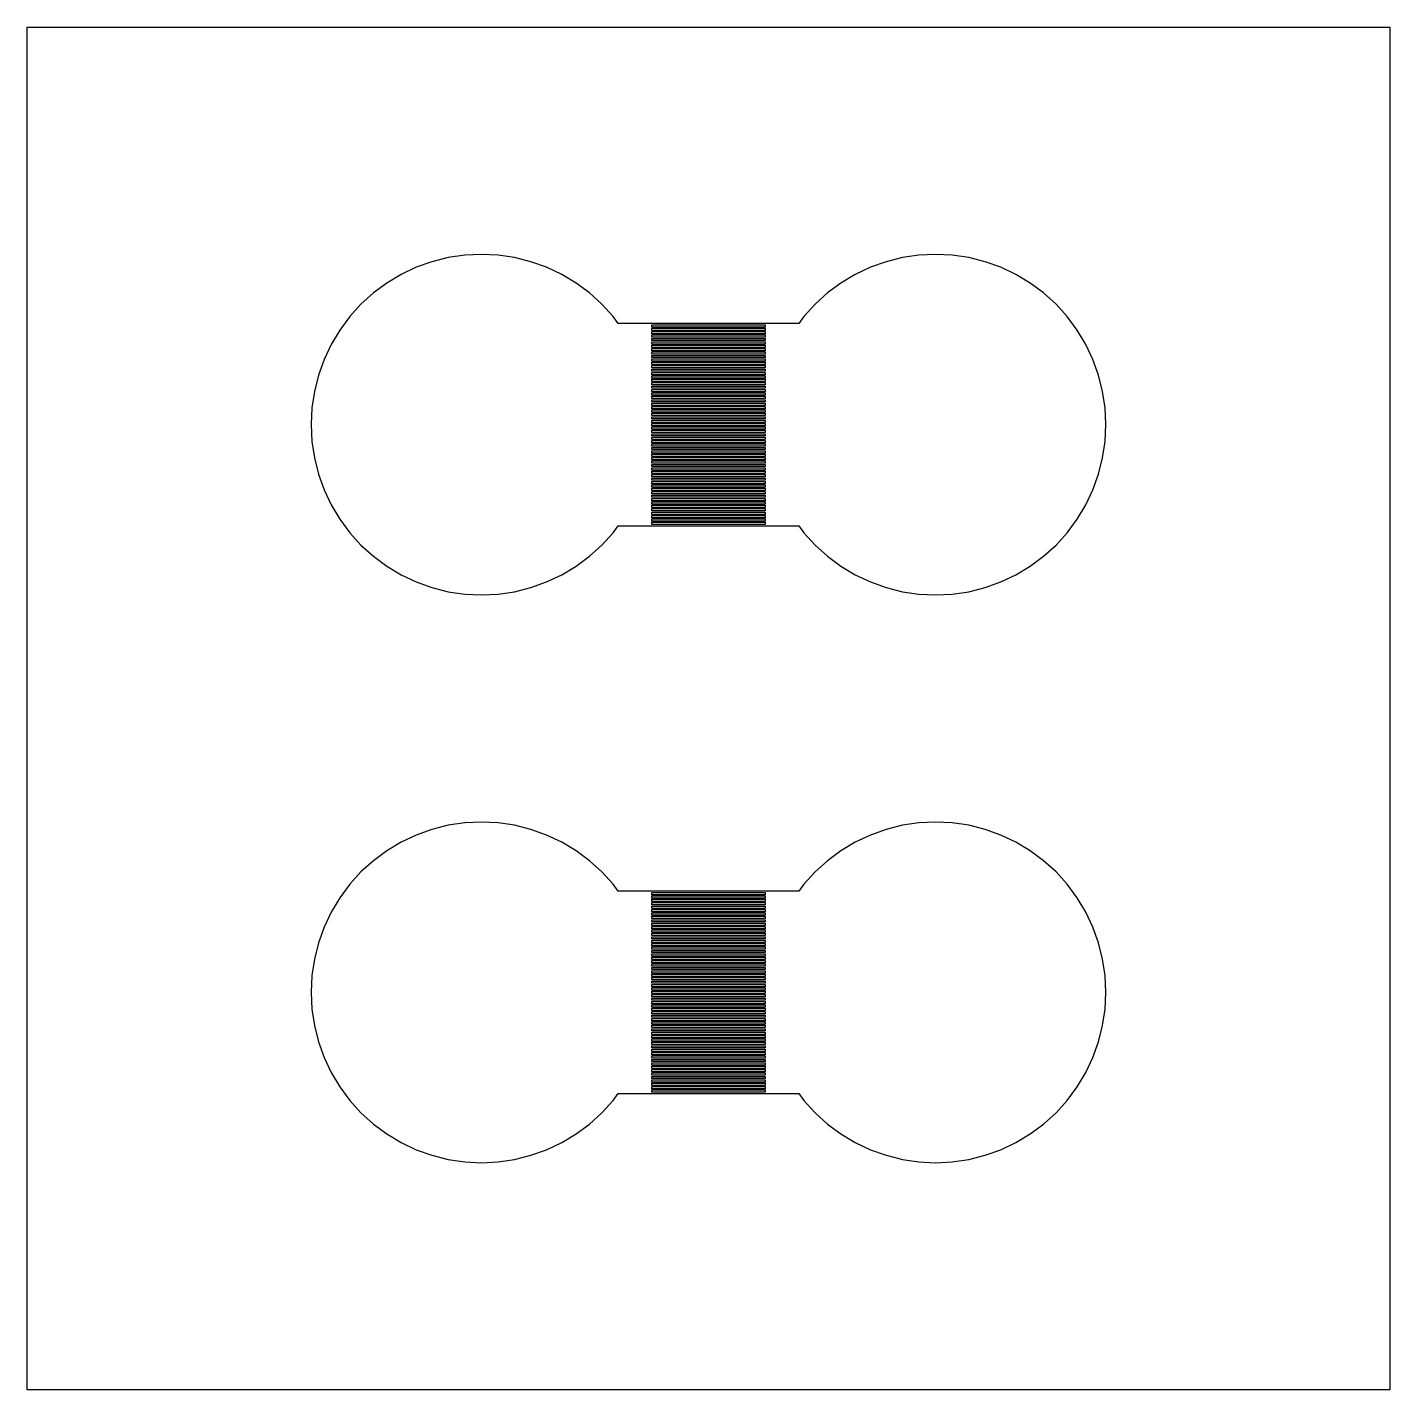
# Model space of a CAD drawing. Extents: x -16 to 86, y -16 to 86.
# Drawn here: x 1 to 13, y 1 to 13 of the extents above; entities that cross this region are included whole.
import ezdxf

# ---------------------------------------------------------------- set-up
doc = ezdxf.new("R2010")
doc.units = 0

msp = doc.modelspace()

# ---------------------------------------------------------------- linework, layer by layer
for p, q in [((1, 1), (1, 13)), ((1, 13), (13, 13)), ((13, 13), (13, 1)), ((4.56458, 10.9354), (4.42598, 10.8858)), ((4.70737, 10.9712), (4.56458, 10.9354)), ((4.85298, 10.9928), (4.70737, 10.9712)), ((5, 11), (4.85298, 10.9928)), ((5.14703, 10.9928), (5, 11)), ((5.29265, 10.9712), (5.14703, 10.9928)), ((5.43544, 10.9354), (5.29265, 10.9712)), ((5.57404, 10.8858), (5.43544, 10.9354)), ((8.56456, 10.9354), (8.42596, 10.8858)), ((8.70735, 10.9712), (8.56456, 10.9354)), ((8.85297, 10.9928), (8.70735, 10.9712)), ((9, 11), (8.85297, 10.9928)), ((9.14702, 10.9928), (9, 11)), ((9.29263, 10.9712), (9.14702, 10.9928)), ((9.43542, 10.9354), (9.29263, 10.9712)), ((9.57402, 10.8858), (9.43542, 10.9354)), ((4.29291, 10.8229), (4.16666, 10.7472)), ((4.42598, 10.8858), (4.29291, 10.8229)), ((5.70711, 10.8229), (5.57404, 10.8858)), ((5.83336, 10.7472), (5.70711, 10.8229)), ((8.29289, 10.8229), (8.16664, 10.7472)), ((8.42596, 10.8858), (8.29289, 10.8229)), ((9.70709, 10.8229), (9.57402, 10.8858)), ((9.83334, 10.7472), (9.70709, 10.8229)), ((4.16666, 10.7472), (4.04842, 10.6595)), ((5.9516, 10.6595), (5.83336, 10.7472)), ((8.16664, 10.7472), (8.0484, 10.6595)), ((9.95158, 10.6595), (9.83334, 10.7472)), ((3.93935, 10.5607), (3.84048, 10.4516)), ((4.04842, 10.6595), (3.93935, 10.5607)), ((6.06067, 10.5607), (5.9516, 10.6595)), ((6.15953, 10.4516), (6.06067, 10.5607)), ((7.93933, 10.5607), (7.84047, 10.4516)), ((8.0484, 10.6595), (7.93933, 10.5607)), ((10.0607, 10.5607), (9.95158, 10.6595)), ((10.1595, 10.4516), (10.0607, 10.5607)), ((3.84048, 10.4516), (3.75281, 10.3333)), ((6.2052, 10.39), (6.15953, 10.4516)), ((7.84047, 10.4516), (7.7948, 10.39)), ((10.2472, 10.3333), (10.1595, 10.4516)), ((3.75281, 10.3333), (3.67712, 10.2071)), ((7.7948, 10.39), (6.2052, 10.39)), ((6.5, 10.36), (6.5, 10.38)), ((6.5, 10.38), (7.5, 10.38)), ((7.5, 10.36), (6.5, 10.36)), ((6.5, 10.33), (6.5, 10.35)), ((6.5, 10.35), (7.5, 10.35)), ((7.5, 10.33), (6.5, 10.33)), ((6.5, 10.3), (6.5, 10.32)), ((6.5, 10.32), (7.5, 10.32)), ((7.5, 10.38), (7.5, 10.36)), ((7.5, 10.35), (7.5, 10.33)), ((7.5, 10.32), (7.5, 10.3)), ((10.3229, 10.2071), (10.2472, 10.3333)), ((3.67712, 10.2071), (3.61418, 10.074)), ((7.5, 10.3), (6.5, 10.3)), ((6.5, 10.27), (6.5, 10.29)), ((6.5, 10.29), (7.5, 10.29)), ((7.5, 10.27), (6.5, 10.27)), ((6.5, 10.24), (6.5, 10.26)), ((6.5, 10.26), (7.5, 10.26)), ((7.5, 10.24), (6.5, 10.24)), ((6.5, 10.21), (6.5, 10.23)), ((6.5, 10.23), (7.5, 10.23)), ((7.5, 10.21), (6.5, 10.21)), ((6.5, 10.18), (6.5, 10.2)), ((6.5, 10.2), (7.5, 10.2)), ((7.5, 10.29), (7.5, 10.27)), ((7.5, 10.26), (7.5, 10.24)), ((7.5, 10.23), (7.5, 10.21)), ((7.5, 10.2), (7.5, 10.18)), ((10.3858, 10.074), (10.3229, 10.2071)), ((7.5, 10.18), (6.5, 10.18)), ((6.5, 10.15), (6.5, 10.17)), ((6.5, 10.17), (7.5, 10.17)), ((7.5, 10.15), (6.5, 10.15)), ((6.5, 10.12), (6.5, 10.14)), ((6.5, 10.14), (7.5, 10.14)), ((7.5, 10.12), (6.5, 10.12)), ((6.5, 10.09), (6.5, 10.11)), ((6.5, 10.11), (7.5, 10.11)), ((7.5, 10.09), (6.5, 10.09)), ((6.5, 10.06), (6.5, 10.08)), ((6.5, 10.08), (7.5, 10.08)), ((7.5, 10.17), (7.5, 10.15)), ((7.5, 10.14), (7.5, 10.12)), ((7.5, 10.11), (7.5, 10.09)), ((7.5, 10.08), (7.5, 10.06)), ((3.61418, 10.074), (3.56459, 9.93542)), ((7.5, 10.06), (6.5, 10.06)), ((6.5, 10.03), (6.5, 10.05)), ((6.5, 10.05), (7.5, 10.05)), ((7.5, 10.03), (6.5, 10.03)), ((6.5, 10), (6.5, 10.02)), ((6.5, 10.02), (7.5, 10.02)), ((7.5, 10), (6.5, 10)), ((6.5, 9.96999), (6.5, 9.98999)), ((6.5, 9.98999), (7.5, 9.98999)), ((7.5, 9.96999), (6.5, 9.96999)), ((7.5, 10.05), (7.5, 10.03)), ((7.5, 10.02), (7.5, 10)), ((7.5, 9.98999), (7.5, 9.96999)), ((10.4354, 9.93542), (10.3858, 10.074)), ((3.56459, 9.93542), (3.52882, 9.79263)), ((6.5, 9.93999), (6.5, 9.95999)), ((6.5, 9.95999), (7.5, 9.95999)), ((7.5, 9.93999), (6.5, 9.93999)), ((6.5, 9.90999), (6.5, 9.92999)), ((6.5, 9.92999), (7.5, 9.92999)), ((7.5, 9.90999), (6.5, 9.90999)), ((6.5, 9.87999), (6.5, 9.89999)), ((6.5, 9.89999), (7.5, 9.89999)), ((7.5, 9.87999), (6.5, 9.87999)), ((6.5, 9.84999), (6.5, 9.87)), ((6.5, 9.87), (7.5, 9.87)), ((7.5, 9.84999), (6.5, 9.84999)), ((6.5, 9.81999), (6.5, 9.84)), ((6.5, 9.84), (7.5, 9.84)), ((7.5, 9.95999), (7.5, 9.93999)), ((7.5, 9.92999), (7.5, 9.90999)), ((7.5, 9.89999), (7.5, 9.87999)), ((7.5, 9.87), (7.5, 9.84999)), ((7.5, 9.84), (7.5, 9.81999)), ((10.4712, 9.79263), (10.4354, 9.93542)), ((3.52882, 9.79263), (3.50723, 9.64702)), ((7.5, 9.81999), (6.5, 9.81999)), ((6.5, 9.78999), (6.5, 9.81)), ((6.5, 9.81), (7.5, 9.81)), ((7.5, 9.78999), (6.5, 9.78999)), ((6.5, 9.75999), (6.5, 9.78)), ((6.5, 9.78), (7.5, 9.78)), ((7.5, 9.75999), (6.5, 9.75999)), ((6.5, 9.73), (6.5, 9.75)), ((6.5, 9.75), (7.5, 9.75)), ((7.5, 9.73), (6.5, 9.73)), ((7.5, 9.81), (7.5, 9.78999)), ((7.5, 9.78), (7.5, 9.75999)), ((7.5, 9.75), (7.5, 9.73)), ((10.4928, 9.64702), (10.4712, 9.79263)), ((3.50723, 9.64702), (3.5, 9.5)), ((6.5, 9.7), (6.5, 9.71999)), ((6.5, 9.71999), (7.5, 9.71999)), ((7.5, 9.7), (6.5, 9.7)), ((6.5, 9.67), (6.5, 9.68999)), ((6.5, 9.68999), (7.5, 9.68999)), ((7.5, 9.67), (6.5, 9.67)), ((6.5, 9.64), (6.5, 9.65999)), ((6.5, 9.65999), (7.5, 9.65999)), ((7.5, 9.64), (6.5, 9.64)), ((6.5, 9.60999), (6.5, 9.62999)), ((6.5, 9.62999), (7.5, 9.62999)), ((7.5, 9.60999), (6.5, 9.60999)), ((7.5, 9.71999), (7.5, 9.7)), ((7.5, 9.68999), (7.5, 9.67)), ((7.5, 9.65999), (7.5, 9.64)), ((7.5, 9.62999), (7.5, 9.60999)), ((10.5, 9.5), (10.4928, 9.64702)), ((3.5, 9.5), (3.50723, 9.35298)), ((6.5, 9.57999), (6.5, 9.59999)), ((6.5, 9.59999), (7.5, 9.59999)), ((7.5, 9.57999), (6.5, 9.57999)), ((6.5, 9.54999), (6.5, 9.56999)), ((6.5, 9.56999), (7.5, 9.56999)), ((7.5, 9.54999), (6.5, 9.54999)), ((6.5, 9.51999), (6.5, 9.53999)), ((6.5, 9.53999), (7.5, 9.53999)), ((7.5, 9.51999), (6.5, 9.51999)), ((6.5, 9.49001), (6.5, 9.50999)), ((6.5, 9.50999), (7.5, 9.50999)), ((7.5, 9.49001), (6.5, 9.49001)), ((6.5, 9.46001), (6.5, 9.48001)), ((6.5, 9.48001), (7.5, 9.48001)), ((7.5, 9.59999), (7.5, 9.57999)), ((7.5, 9.56999), (7.5, 9.54999)), ((7.5, 9.53999), (7.5, 9.51999)), ((7.5, 9.50999), (7.5, 9.49001)), ((7.5, 9.48001), (7.5, 9.46001)), ((10.4928, 9.35298), (10.5, 9.5)), ((7.5, 9.46001), (6.5, 9.46001)), ((6.5, 9.43001), (6.5, 9.45001)), ((6.5, 9.45001), (7.5, 9.45001)), ((7.5, 9.43001), (6.5, 9.43001)), ((6.5, 9.40001), (6.5, 9.42001)), ((6.5, 9.42001), (7.5, 9.42001)), ((7.5, 9.40001), (6.5, 9.40001)), ((6.5, 9.37001), (6.5, 9.39001)), ((6.5, 9.39001), (7.5, 9.39001)), ((7.5, 9.37001), (6.5, 9.37001)), ((6.5, 9.34001), (6.5, 9.36)), ((6.5, 9.36), (7.5, 9.36)), ((7.5, 9.45001), (7.5, 9.43001)), ((7.5, 9.42001), (7.5, 9.40001)), ((7.5, 9.39001), (7.5, 9.37001)), ((7.5, 9.36), (7.5, 9.34001)), ((3.50723, 9.35298), (3.52882, 9.20737)), ((7.5, 9.34001), (6.5, 9.34001)), ((6.5, 9.31001), (6.5, 9.33)), ((6.5, 9.33), (7.5, 9.33)), ((7.5, 9.31001), (6.5, 9.31001)), ((6.5, 9.28001), (6.5, 9.3)), ((6.5, 9.3), (7.5, 9.3)), ((7.5, 9.28001), (6.5, 9.28001)), ((6.5, 9.25), (6.5, 9.27)), ((6.5, 9.27), (7.5, 9.27)), ((7.5, 9.25), (6.5, 9.25)), ((6.5, 9.22), (6.5, 9.24001)), ((6.5, 9.24001), (7.5, 9.24001)), ((7.5, 9.33), (7.5, 9.31001)), ((7.5, 9.3), (7.5, 9.28001)), ((7.5, 9.27), (7.5, 9.25)), ((7.5, 9.24001), (7.5, 9.22)), ((10.4712, 9.20737), (10.4928, 9.35298)), ((3.52882, 9.20737), (3.56459, 9.06458)), ((7.5, 9.22), (6.5, 9.22)), ((6.5, 9.19), (6.5, 9.21001)), ((6.5, 9.21001), (7.5, 9.21001)), ((7.5, 9.19), (6.5, 9.19)), ((6.5, 9.16), (6.5, 9.18001)), ((6.5, 9.18001), (7.5, 9.18001)), ((7.5, 9.16), (6.5, 9.16)), ((6.5, 9.13), (6.5, 9.15001)), ((6.5, 9.15001), (7.5, 9.15001)), ((7.5, 9.13), (6.5, 9.13)), ((6.5, 9.10001), (6.5, 9.12001)), ((6.5, 9.12001), (7.5, 9.12001)), ((7.5, 9.21001), (7.5, 9.19)), ((7.5, 9.18001), (7.5, 9.16)), ((7.5, 9.15001), (7.5, 9.13)), ((7.5, 9.12001), (7.5, 9.10001)), ((10.4354, 9.06458), (10.4712, 9.20737)), ((3.56459, 9.06458), (3.61418, 8.92598)), ((7.5, 9.10001), (6.5, 9.10001)), ((6.5, 9.07001), (6.5, 9.09001)), ((6.5, 9.09001), (7.5, 9.09001)), ((7.5, 9.07001), (6.5, 9.07001)), ((6.5, 9.04001), (6.5, 9.06001)), ((6.5, 9.06001), (7.5, 9.06001)), ((7.5, 9.04001), (6.5, 9.04001)), ((6.5, 9.01001), (6.5, 9.03001)), ((6.5, 9.03001), (7.5, 9.03001)), ((7.5, 9.01001), (6.5, 9.01001)), ((6.5, 8.98001), (6.5, 9)), ((6.5, 9), (7.5, 9)), ((7.5, 9.09001), (7.5, 9.07001)), ((7.5, 9.06001), (7.5, 9.04001)), ((7.5, 9.03001), (7.5, 9.01001)), ((7.5, 9), (7.5, 8.98001)), ((10.3858, 8.92598), (10.4354, 9.06458)), ((3.61418, 8.92598), (3.67712, 8.79291)), ((7.5, 8.98001), (6.5, 8.98001)), ((6.5, 8.95001), (6.5, 8.97)), ((6.5, 8.97), (7.5, 8.97)), ((7.5, 8.95001), (6.5, 8.95001)), ((6.5, 8.92001), (6.5, 8.94)), ((6.5, 8.94), (7.5, 8.94)), ((7.5, 8.92001), (6.5, 8.92001)), ((6.5, 8.89001), (6.5, 8.91)), ((6.5, 8.91), (7.5, 8.91)), ((7.5, 8.89001), (6.5, 8.89001)), ((6.5, 8.86), (6.5, 8.88)), ((6.5, 8.88), (7.5, 8.88)), ((7.5, 8.97), (7.5, 8.95001)), ((7.5, 8.94), (7.5, 8.92001)), ((7.5, 8.91), (7.5, 8.89001)), ((7.5, 8.88), (7.5, 8.86)), ((10.3229, 8.79291), (10.3858, 8.92598)), ((3.67712, 8.79291), (3.75281, 8.66666)), ((7.5, 8.86), (6.5, 8.86)), ((6.5, 8.83), (6.5, 8.85001)), ((6.5, 8.85001), (7.5, 8.85001)), ((7.5, 8.83), (6.5, 8.83)), ((6.5, 8.8), (6.5, 8.82001)), ((6.5, 8.82001), (7.5, 8.82001)), ((7.5, 8.8), (6.5, 8.8)), ((6.5, 8.77), (6.5, 8.79001)), ((6.5, 8.79001), (7.5, 8.79001)), ((7.5, 8.77), (6.5, 8.77)), ((6.5, 8.74001), (6.5, 8.76001)), ((6.5, 8.76001), (7.5, 8.76001)), ((7.5, 8.85001), (7.5, 8.83)), ((7.5, 8.82001), (7.5, 8.8)), ((7.5, 8.79001), (7.5, 8.77)), ((7.5, 8.76001), (7.5, 8.74001)), ((10.2472, 8.66666), (10.3229, 8.79291)), ((3.75281, 8.66666), (3.84048, 8.54842)), ((7.5, 8.74001), (6.5, 8.74001)), ((6.5, 8.71001), (6.5, 8.73001)), ((6.5, 8.73001), (7.5, 8.73001)), ((7.5, 8.71001), (6.5, 8.71001)), ((6.5, 8.68001), (6.5, 8.70001)), ((6.5, 8.70001), (7.5, 8.70001)), ((7.5, 8.68001), (6.5, 8.68001)), ((6.5, 8.65001), (6.5, 8.67001)), ((6.5, 8.67001), (7.5, 8.67001)), ((7.5, 8.65001), (6.5, 8.65001)), ((6.5, 8.62001), (6.5, 8.64001)), ((6.5, 8.64001), (7.5, 8.64001)), ((7.5, 8.73001), (7.5, 8.71001)), ((7.5, 8.70001), (7.5, 8.68001)), ((7.5, 8.67001), (7.5, 8.65001)), ((7.5, 8.64001), (7.5, 8.62001)), ((10.1595, 8.54842), (10.2472, 8.66666)), ((3.84048, 8.54842), (3.93935, 8.43935)), ((6.06067, 8.43935), (6.15953, 8.54842)), ((6.15953, 8.54842), (6.2052, 8.61)), ((6.2052, 8.61), (7.7948, 8.61)), ((7.5, 8.62001), (6.5, 8.62001)), ((7.7948, 8.61), (7.84047, 8.54842)), ((7.84047, 8.54842), (7.93933, 8.43935)), ((10.0607, 8.43935), (10.1595, 8.54842)), ((3.93935, 8.43935), (4.04842, 8.34048)), ((5.9516, 8.34048), (6.06067, 8.43935)), ((7.93933, 8.43935), (8.0484, 8.34048)), ((9.95158, 8.34048), (10.0607, 8.43935)), ((4.04842, 8.34048), (4.16666, 8.25281)), ((5.83336, 8.25281), (5.9516, 8.34048)), ((8.0484, 8.34048), (8.16664, 8.25281)), ((9.83334, 8.25281), (9.95158, 8.34048)), ((4.16666, 8.25281), (4.29291, 8.17712)), ((4.29291, 8.17712), (4.42598, 8.11418)), ((5.57404, 8.11418), (5.70711, 8.17712)), ((5.70711, 8.17712), (5.83336, 8.25281)), ((8.16664, 8.25281), (8.29289, 8.17712)), ((8.29289, 8.17712), (8.42596, 8.11418)), ((9.57402, 8.11418), (9.70709, 8.17712)), ((9.70709, 8.17712), (9.83334, 8.25281)), ((4.42598, 8.11418), (4.56458, 8.06459)), ((4.56458, 8.06459), (4.70737, 8.02882)), ((5.29265, 8.02882), (5.43544, 8.06459)), ((5.43544, 8.06459), (5.57404, 8.11418)), ((8.42596, 8.11418), (8.56456, 8.06459)), ((8.56456, 8.06459), (8.70735, 8.02882)), ((9.29263, 8.02882), (9.43542, 8.06459)), ((9.43542, 8.06459), (9.57402, 8.11418)), ((4.70737, 8.02882), (4.85298, 8.00723)), ((4.85298, 8.00723), (5, 8)), ((5, 8), (5.14703, 8.00723)), ((5.14703, 8.00723), (5.29265, 8.02882)), ((8.70735, 8.02882), (8.85297, 8.00723)), ((8.85297, 8.00723), (9, 8)), ((9, 8), (9.14702, 8.00723)), ((9.14702, 8.00723), (9.29263, 8.02882)), ((5, 6), (4.85298, 5.99277)), ((5.14703, 5.99277), (5, 6)), ((9, 6), (8.85297, 5.99277)), ((9.14702, 5.99277), (9, 6)), ((4.42598, 5.88582), (4.29291, 5.82288)), ((4.56458, 5.93541), (4.42598, 5.88582)), ((4.70737, 5.97118), (4.56458, 5.93541)), ((4.85298, 5.99277), (4.70737, 5.97118)), ((5.29265, 5.97118), (5.14703, 5.99277)), ((5.43544, 5.93541), (5.29265, 5.97118)), ((5.57404, 5.88582), (5.43544, 5.93541)), ((5.70711, 5.82288), (5.57404, 5.88582)), ((8.42596, 5.88582), (8.29289, 5.82288)), ((8.56456, 5.93541), (8.42596, 5.88582)), ((8.70735, 5.97118), (8.56456, 5.93541)), ((8.85297, 5.99277), (8.70735, 5.97118)), ((9.29263, 5.97118), (9.14702, 5.99277)), ((9.43542, 5.93541), (9.29263, 5.97118)), ((9.57402, 5.88582), (9.43542, 5.93541)), ((9.70709, 5.82288), (9.57402, 5.88582)), ((4.29291, 5.82288), (4.16666, 5.74719)), ((5.83336, 5.74719), (5.70711, 5.82288)), ((8.29289, 5.82288), (8.16664, 5.74719)), ((9.83334, 5.74719), (9.70709, 5.82288)), ((4.04842, 5.65952), (3.93935, 5.56065)), ((4.16666, 5.74719), (4.04842, 5.65952)), ((5.9516, 5.65952), (5.83336, 5.74719)), ((6.06067, 5.56065), (5.9516, 5.65952)), ((8.0484, 5.65952), (7.93933, 5.56065)), ((8.16664, 5.74719), (8.0484, 5.65952)), ((9.95158, 5.65952), (9.83334, 5.74719)), ((10.0607, 5.56065), (9.95158, 5.65952)), ((3.93935, 5.56065), (3.84048, 5.45158)), ((6.15953, 5.45158), (6.06067, 5.56065)), ((7.93933, 5.56065), (7.84047, 5.45158)), ((10.1595, 5.45158), (10.0607, 5.56065)), ((3.84048, 5.45158), (3.75281, 5.33334)), ((6.2052, 5.39), (6.15953, 5.45158)), ((7.84047, 5.45158), (7.7948, 5.39)), ((10.2472, 5.33334), (10.1595, 5.45158)), ((3.75281, 5.33334), (3.67712, 5.20709)), ((7.7948, 5.39), (6.2052, 5.39)), ((6.5, 5.35999), (6.5, 5.37999)), ((6.5, 5.37999), (7.5, 5.37999)), ((7.5, 5.35999), (6.5, 5.35999)), ((6.5, 5.32999), (6.5, 5.34999)), ((6.5, 5.34999), (7.5, 5.34999)), ((7.5, 5.32999), (6.5, 5.32999)), ((6.5, 5.29999), (6.5, 5.31999)), ((6.5, 5.31999), (7.5, 5.31999)), ((7.5, 5.29999), (6.5, 5.29999)), ((6.5, 5.26999), (6.5, 5.28999)), ((6.5, 5.28999), (7.5, 5.28999)), ((7.5, 5.37999), (7.5, 5.35999)), ((7.5, 5.34999), (7.5, 5.32999)), ((7.5, 5.31999), (7.5, 5.29999)), ((7.5, 5.28999), (7.5, 5.26999)), ((10.3229, 5.20709), (10.2472, 5.33334)), ((3.67712, 5.20709), (3.61418, 5.07402)), ((7.5, 5.26999), (6.5, 5.26999)), ((6.5, 5.23999), (6.5, 5.25999)), ((6.5, 5.25999), (7.5, 5.25999)), ((7.5, 5.23999), (6.5, 5.23999)), ((6.5, 5.20999), (6.5, 5.23)), ((6.5, 5.23), (7.5, 5.23)), ((7.5, 5.20999), (6.5, 5.20999)), ((6.5, 5.17999), (6.5, 5.2)), ((6.5, 5.2), (7.5, 5.2)), ((7.5, 5.17999), (6.5, 5.17999)), ((6.5, 5.14999), (6.5, 5.17)), ((6.5, 5.17), (7.5, 5.17)), ((7.5, 5.25999), (7.5, 5.23999)), ((7.5, 5.23), (7.5, 5.20999)), ((7.5, 5.2), (7.5, 5.17999)), ((7.5, 5.17), (7.5, 5.14999)), ((10.3858, 5.07402), (10.3229, 5.20709)), ((3.61418, 5.07402), (3.56459, 4.93542)), ((7.5, 5.14999), (6.5, 5.14999)), ((6.5, 5.12), (6.5, 5.14)), ((6.5, 5.14), (7.5, 5.14)), ((7.5, 5.12), (6.5, 5.12)), ((6.5, 5.09), (6.5, 5.10999)), ((6.5, 5.10999), (7.5, 5.10999)), ((7.5, 5.09), (6.5, 5.09)), ((6.5, 5.06), (6.5, 5.07999)), ((6.5, 5.07999), (7.5, 5.07999)), ((7.5, 5.06), (6.5, 5.06)), ((6.5, 5.03), (6.5, 5.04999)), ((6.5, 5.04999), (7.5, 5.04999)), ((7.5, 5.14), (7.5, 5.12)), ((7.5, 5.10999), (7.5, 5.09)), ((7.5, 5.07999), (7.5, 5.06)), ((7.5, 5.04999), (7.5, 5.03)), ((10.4354, 4.93542), (10.3858, 5.07402)), ((3.56459, 4.93542), (3.52882, 4.79263)), ((7.5, 5.03), (6.5, 5.03)), ((6.5, 5), (6.5, 5.01999)), ((6.5, 5.01999), (7.5, 5.01999)), ((7.5, 5), (6.5, 5)), ((6.5, 4.96999), (6.5, 4.98999)), ((6.5, 4.98999), (7.5, 4.98999)), ((7.5, 4.96999), (6.5, 4.96999)), ((6.5, 4.93999), (6.5, 4.95999)), ((6.5, 4.95999), (7.5, 4.95999)), ((7.5, 4.93999), (6.5, 4.93999)), ((6.5, 4.90999), (6.5, 4.92999)), ((6.5, 4.92999), (7.5, 4.92999)), ((7.5, 5.01999), (7.5, 5)), ((7.5, 4.98999), (7.5, 4.96999)), ((7.5, 4.95999), (7.5, 4.93999)), ((7.5, 4.92999), (7.5, 4.90999)), ((10.4712, 4.79263), (10.4354, 4.93542)), ((7.5, 4.90999), (6.5, 4.90999)), ((6.5, 4.87999), (6.5, 4.89999)), ((6.5, 4.89999), (7.5, 4.89999)), ((7.5, 4.87999), (6.5, 4.87999)), ((6.5, 4.84999), (6.5, 4.87)), ((6.5, 4.87), (7.5, 4.87)), ((7.5, 4.84999), (6.5, 4.84999)), ((6.5, 4.81999), (6.5, 4.84)), ((6.5, 4.84), (7.5, 4.84)), ((7.5, 4.81999), (6.5, 4.81999)), ((6.5, 4.78999), (6.5, 4.81)), ((6.5, 4.81), (7.5, 4.81)), ((7.5, 4.89999), (7.5, 4.87999)), ((7.5, 4.87), (7.5, 4.84999)), ((7.5, 4.84), (7.5, 4.81999)), ((7.5, 4.81), (7.5, 4.78999)), ((3.52882, 4.79263), (3.50723, 4.64702)), ((7.5, 4.78999), (6.5, 4.78999)), ((6.5, 4.75999), (6.5, 4.78)), ((6.5, 4.78), (7.5, 4.78)), ((7.5, 4.75999), (6.5, 4.75999)), ((6.5, 4.73), (6.5, 4.75)), ((6.5, 4.75), (7.5, 4.75)), ((7.5, 4.73), (6.5, 4.73)), ((6.5, 4.7), (6.5, 4.71999)), ((6.5, 4.71999), (7.5, 4.71999)), ((7.5, 4.7), (6.5, 4.7)), ((6.5, 4.67), (6.5, 4.68999)), ((6.5, 4.68999), (7.5, 4.68999)), ((7.5, 4.78), (7.5, 4.75999)), ((7.5, 4.75), (7.5, 4.73)), ((7.5, 4.71999), (7.5, 4.7)), ((7.5, 4.68999), (7.5, 4.67)), ((10.4928, 4.64702), (10.4712, 4.79263)), ((3.50723, 4.64702), (3.5, 4.5)), ((7.5, 4.67), (6.5, 4.67)), ((6.5, 4.64), (6.5, 4.65999)), ((6.5, 4.65999), (7.5, 4.65999)), ((7.5, 4.64), (6.5, 4.64)), ((6.5, 4.60999), (6.5, 4.62999)), ((6.5, 4.62999), (7.5, 4.62999)), ((7.5, 4.60999), (6.5, 4.60999)), ((6.5, 4.57999), (6.5, 4.59999)), ((6.5, 4.59999), (7.5, 4.59999)), ((7.5, 4.57999), (6.5, 4.57999)), ((6.5, 4.54999), (6.5, 4.56999)), ((6.5, 4.56999), (7.5, 4.56999)), ((7.5, 4.65999), (7.5, 4.64)), ((7.5, 4.62999), (7.5, 4.60999)), ((7.5, 4.59999), (7.5, 4.57999)), ((7.5, 4.56999), (7.5, 4.54999)), ((10.5, 4.5), (10.4928, 4.64702)), ((3.5, 4.5), (3.50723, 4.35298)), ((7.5, 4.54999), (6.5, 4.54999)), ((6.5, 4.51999), (6.5, 4.53999)), ((6.5, 4.53999), (7.5, 4.53999)), ((7.5, 4.51999), (6.5, 4.51999)), ((6.5, 4.49001), (6.5, 4.50999)), ((6.5, 4.50999), (7.5, 4.50999)), ((7.5, 4.49001), (6.5, 4.49001)), ((6.5, 4.46001), (6.5, 4.48001)), ((6.5, 4.48001), (7.5, 4.48001)), ((7.5, 4.46001), (6.5, 4.46001)), ((6.5, 4.43001), (6.5, 4.45001)), ((6.5, 4.45001), (7.5, 4.45001)), ((7.5, 4.53999), (7.5, 4.51999)), ((7.5, 4.50999), (7.5, 4.49001)), ((7.5, 4.48001), (7.5, 4.46001)), ((7.5, 4.45001), (7.5, 4.43001)), ((10.4928, 4.35298), (10.5, 4.5)), ((3.50723, 4.35298), (3.52882, 4.20737)), ((7.5, 4.43001), (6.5, 4.43001)), ((6.5, 4.40001), (6.5, 4.42001)), ((6.5, 4.42001), (7.5, 4.42001)), ((7.5, 4.40001), (6.5, 4.40001)), ((6.5, 4.37001), (6.5, 4.39001)), ((6.5, 4.39001), (7.5, 4.39001)), ((7.5, 4.37001), (6.5, 4.37001)), ((6.5, 4.34001), (6.5, 4.36)), ((6.5, 4.36), (7.5, 4.36)), ((7.5, 4.34001), (6.5, 4.34001)), ((6.5, 4.31001), (6.5, 4.33)), ((6.5, 4.33), (7.5, 4.33)), ((7.5, 4.42001), (7.5, 4.40001)), ((7.5, 4.39001), (7.5, 4.37001)), ((7.5, 4.36), (7.5, 4.34001)), ((7.5, 4.33), (7.5, 4.31001)), ((10.4712, 4.20737), (10.4928, 4.35298)), ((3.52882, 4.20737), (3.56459, 4.06458)), ((7.5, 4.31001), (6.5, 4.31001)), ((6.5, 4.28001), (6.5, 4.3)), ((6.5, 4.3), (7.5, 4.3)), ((7.5, 4.28001), (6.5, 4.28001)), ((6.5, 4.25), (6.5, 4.27)), ((6.5, 4.27), (7.5, 4.27)), ((7.5, 4.25), (6.5, 4.25)), ((6.5, 4.22), (6.5, 4.24001)), ((6.5, 4.24001), (7.5, 4.24001)), ((7.5, 4.22), (6.5, 4.22)), ((6.5, 4.19), (6.5, 4.21001)), ((6.5, 4.21001), (7.5, 4.21001)), ((7.5, 4.3), (7.5, 4.28001)), ((7.5, 4.27), (7.5, 4.25)), ((7.5, 4.24001), (7.5, 4.22)), ((7.5, 4.21001), (7.5, 4.19)), ((10.4354, 4.06458), (10.4712, 4.20737)), ((7.5, 4.19), (6.5, 4.19)), ((6.5, 4.16), (6.5, 4.18001)), ((6.5, 4.18001), (7.5, 4.18001)), ((7.5, 4.16), (6.5, 4.16)), ((6.5, 4.13), (6.5, 4.15001)), ((6.5, 4.15001), (7.5, 4.15001)), ((7.5, 4.13), (6.5, 4.13)), ((6.5, 4.10001), (6.5, 4.12001)), ((6.5, 4.12001), (7.5, 4.12001)), ((7.5, 4.10001), (6.5, 4.10001)), ((6.5, 4.07001), (6.5, 4.09001)), ((6.5, 4.09001), (7.5, 4.09001)), ((7.5, 4.18001), (7.5, 4.16)), ((7.5, 4.15001), (7.5, 4.13)), ((7.5, 4.12001), (7.5, 4.10001)), ((7.5, 4.09001), (7.5, 4.07001)), ((3.56459, 4.06458), (3.61418, 3.92598)), ((7.5, 4.07001), (6.5, 4.07001)), ((6.5, 4.04001), (6.5, 4.06001)), ((6.5, 4.06001), (7.5, 4.06001)), ((7.5, 4.04001), (6.5, 4.04001)), ((6.5, 4.01001), (6.5, 4.03001)), ((6.5, 4.03001), (7.5, 4.03001)), ((7.5, 4.01001), (6.5, 4.01001)), ((6.5, 3.98001), (6.5, 4)), ((6.5, 4), (7.5, 4)), ((7.5, 3.98001), (6.5, 3.98001)), ((6.5, 3.95001), (6.5, 3.97)), ((6.5, 3.97), (7.5, 3.97)), ((7.5, 4.06001), (7.5, 4.04001)), ((7.5, 4.03001), (7.5, 4.01001)), ((7.5, 4), (7.5, 3.98001)), ((7.5, 3.97), (7.5, 3.95001)), ((10.3858, 3.92598), (10.4354, 4.06458)), ((3.61418, 3.92598), (3.67712, 3.79291)), ((7.5, 3.95001), (6.5, 3.95001)), ((6.5, 3.92001), (6.5, 3.94)), ((6.5, 3.94), (7.5, 3.94)), ((7.5, 3.92001), (6.5, 3.92001)), ((6.5, 3.89001), (6.5, 3.91)), ((6.5, 3.91), (7.5, 3.91)), ((7.5, 3.89001), (6.5, 3.89001)), ((6.5, 3.86), (6.5, 3.88)), ((6.5, 3.88), (7.5, 3.88)), ((7.5, 3.86), (6.5, 3.86)), ((6.5, 3.83), (6.5, 3.85001)), ((6.5, 3.85001), (7.5, 3.85001)), ((7.5, 3.94), (7.5, 3.92001)), ((7.5, 3.91), (7.5, 3.89001)), ((7.5, 3.88), (7.5, 3.86)), ((7.5, 3.85001), (7.5, 3.83)), ((10.3229, 3.79291), (10.3858, 3.92598)), ((3.67712, 3.79291), (3.75281, 3.66666)), ((7.5, 3.83), (6.5, 3.83)), ((6.5, 3.8), (6.5, 3.82001)), ((6.5, 3.82001), (7.5, 3.82001)), ((7.5, 3.8), (6.5, 3.8)), ((6.5, 3.77), (6.5, 3.79001)), ((6.5, 3.79001), (7.5, 3.79001)), ((7.5, 3.77), (6.5, 3.77)), ((6.5, 3.74001), (6.5, 3.76001)), ((6.5, 3.76001), (7.5, 3.76001)), ((7.5, 3.74001), (6.5, 3.74001)), ((6.5, 3.71001), (6.5, 3.73001)), ((6.5, 3.73001), (7.5, 3.73001)), ((7.5, 3.82001), (7.5, 3.8)), ((7.5, 3.79001), (7.5, 3.77)), ((7.5, 3.76001), (7.5, 3.74001)), ((7.5, 3.73001), (7.5, 3.71001)), ((10.2472, 3.66666), (10.3229, 3.79291)), ((3.75281, 3.66666), (3.84048, 3.54842)), ((6.15953, 3.54842), (6.2052, 3.61)), ((6.2052, 3.61), (7.7948, 3.61)), ((7.5, 3.71001), (6.5, 3.71001)), ((6.5, 3.68001), (6.5, 3.70001)), ((6.5, 3.70001), (7.5, 3.70001)), ((7.5, 3.68001), (6.5, 3.68001)), ((6.5, 3.65001), (6.5, 3.67001)), ((6.5, 3.67001), (7.5, 3.67001)), ((7.5, 3.65001), (6.5, 3.65001)), ((6.5, 3.62001), (6.5, 3.64001)), ((6.5, 3.64001), (7.5, 3.64001)), ((7.5, 3.62001), (6.5, 3.62001)), ((7.5, 3.70001), (7.5, 3.68001)), ((7.5, 3.67001), (7.5, 3.65001)), ((7.5, 3.64001), (7.5, 3.62001)), ((7.7948, 3.61), (7.84047, 3.54842)), ((10.1595, 3.54842), (10.2472, 3.66666)), ((3.84048, 3.54842), (3.93935, 3.43935)), ((6.06067, 3.43935), (6.15953, 3.54842)), ((7.84047, 3.54842), (7.93933, 3.43935)), ((10.0607, 3.43935), (10.1595, 3.54842)), ((3.93935, 3.43935), (4.04842, 3.34048)), ((5.9516, 3.34048), (6.06067, 3.43935)), ((7.93933, 3.43935), (8.0484, 3.34048)), ((9.95158, 3.34048), (10.0607, 3.43935)), ((4.04842, 3.34048), (4.16666, 3.25281)), ((4.16666, 3.25281), (4.29291, 3.17712)), ((5.70711, 3.17712), (5.83336, 3.25281)), ((5.83336, 3.25281), (5.9516, 3.34048)), ((8.0484, 3.34048), (8.16664, 3.25281)), ((8.16664, 3.25281), (8.29289, 3.17712)), ((9.70709, 3.17712), (9.83334, 3.25281)), ((9.83334, 3.25281), (9.95158, 3.34048)), ((4.29291, 3.17712), (4.42598, 3.11418)), ((5.57404, 3.11418), (5.70711, 3.17712)), ((8.29289, 3.17712), (8.42596, 3.11418)), ((9.57402, 3.11418), (9.70709, 3.17712)), ((4.42598, 3.11418), (4.56458, 3.06459)), ((4.56458, 3.06459), (4.70737, 3.02882)), ((4.70737, 3.02882), (4.85298, 3.00723)), ((4.85298, 3.00723), (5, 3)), ((5, 3), (5.14703, 3.00723)), ((5.14703, 3.00723), (5.29265, 3.02882)), ((5.29265, 3.02882), (5.43544, 3.06459)), ((5.43544, 3.06459), (5.57404, 3.11418)), ((8.42596, 3.11418), (8.56456, 3.06459)), ((8.56456, 3.06459), (8.70735, 3.02882)), ((8.70735, 3.02882), (8.85297, 3.00723)), ((8.85297, 3.00723), (9, 3)), ((9, 3), (9.14702, 3.00723)), ((9.14702, 3.00723), (9.29263, 3.02882)), ((9.29263, 3.02882), (9.43542, 3.06459)), ((9.43542, 3.06459), (9.57402, 3.11418)), ((13, 1), (1, 1))]:
    msp.add_line(p, q)

doc.saveas('drawing.dxf')
